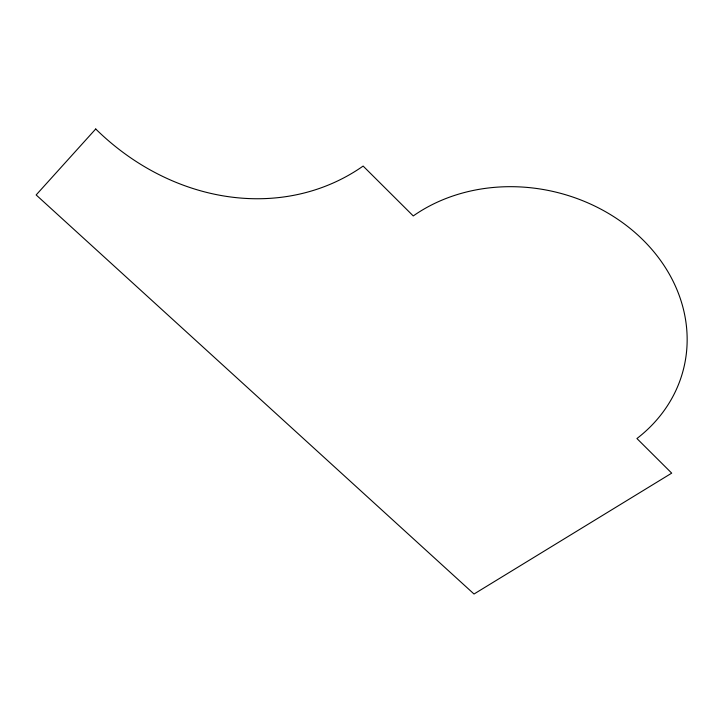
<?xml version="1.0" encoding="UTF-8"?>
<svg xmlns="http://www.w3.org/2000/svg" width="723" height="723" viewBox="0 0 723 723"><rect width="100%" height="100%" fill="white"/><g stroke="black" fill="none" stroke-linecap="round" stroke-linejoin="round"><path stroke-width="1.08" d="M95.716 128.983L36.15 194.948L474.026 594.017L671.703 473.14L636.927 438.536A165.865 140.994 13.4 0 0 643.307 240.253A165.865 140.994 13.4 0 0 413.249 215.942L363.127 166.064A231.848 202.015 55.1 0 1 95.716 128.983"/></g></svg>
